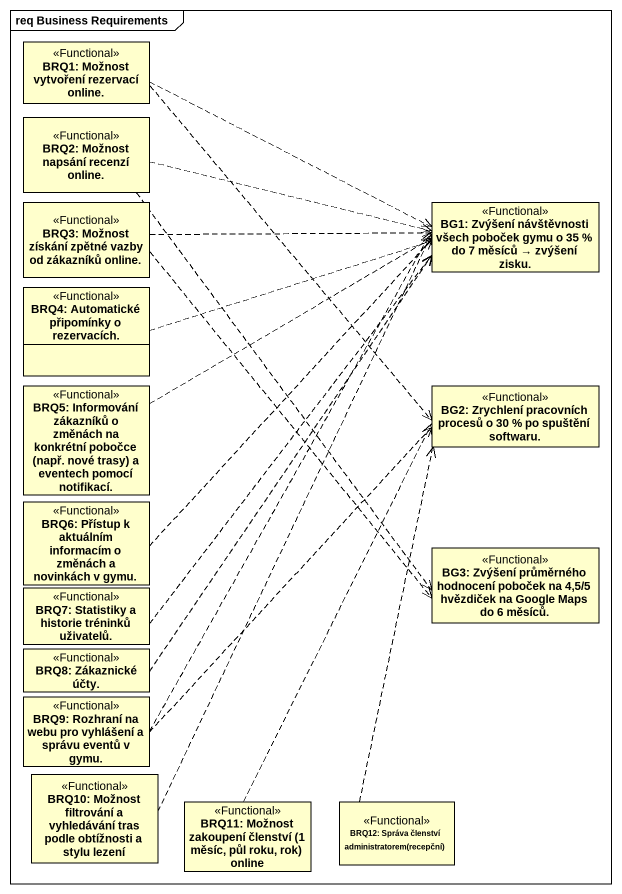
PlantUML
@startuml
mainframe req Business Requirements
hide circle
hide empty members
class "BRQ1: Možnost vytvoření rezervací online." as BRQ1_Možnost_vytvoření <<Functional>>
class "BRQ2: Možnost napsání recenzí online." as BRQ2_Možnost_napsání <<Functional>>
class "BRQ3: Možnost získání zpětné vazby od zákazníků online." as BRQ3_Možnost_získání_zpětné <<Functional>>
class "BG1: Zvýšení návštěvnosti všech poboček gymu o 35 % do 7 měsíců → zvýšení zisku." as BG1_Zvýšení_návštěvnosti <<Functional>>
class "BRQ4: Automatické připomínky o rezervacích." as BRQ4_Automatické_připomínky <<Functional>>
class "BRQ5: Informování zákazníků o změnách na konkrétní pobočce (např. nové trasy) a eventech pomocí notifikací." as BRQ5_Informování_zákazníků <<Functional>>
class "BG2: Zrychlení pracovních procesů o 30 % po spuštění softwaru." as BG2_Zrychlení_pracovních <<Functional>>
class "BRQ6: Přístup k aktuálním informacím o změnách a novinkách v gymu." as BRQ6_Přístup_k_aktuálním <<Functional>>
class "BG3: Zvýšení průměrného hodnocení poboček na 4,5/5 hvězdiček na Google Maps do 6 měsíců." as BG3_Zvýšení_průměrného <<Functional>>
class "BRQ7: Statistiky a historie tréninků uživatelů." as BRQ7_Statistiky_a_historie <<Functional>>
class "BRQ8: Zákaznické účty." as BRQ8_Zákaznické_účty <<Functional>>
class "BRQ9: Rozhraní na webu pro vyhlášení a správu eventů v gymu." as BRQ9_Rozhraní_na_webu_pro <<Functional>>
class "BRQ10: Možnost filtrování a vyhledávání tras podle obtížnosti a stylu lezení" as BRQ10_Možnost_filtrování_a <<Functional>>
class "BRQ11: Možnost zakoupení členství (1 měsíc, půl roku, rok) online" as BRQ11_Možnost_zakoupení <<Functional>>
class "BRQ12: Správa členství administratorem(recepční)" as BRQ12_Správa_členství <<Functional>>
BRQ1_Možnost_vytvoření .right.> BG1_Zvýšení_návštěvnosti
BRQ1_Možnost_vytvoření ..> BG2_Zrychlení_pracovních
BRQ2_Možnost_napsání .right.> BG1_Zvýšení_návštěvnosti
BRQ2_Možnost_napsání ..> BG3_Zvýšení_průměrného
BRQ3_Možnost_získání_zpětné .right.> BG1_Zvýšení_návštěvnosti
BRQ3_Možnost_získání_zpětné ..> BG3_Zvýšení_průměrného
BRQ4_Automatické_připomínky .right.> BG1_Zvýšení_návštěvnosti
BRQ5_Informování_zákazníků .right.> BG1_Zvýšení_návštěvnosti
BRQ6_Přístup_k_aktuálním .up.> BG1_Zvýšení_návštěvnosti
BRQ7_Statistiky_a_historie .up.> BG1_Zvýšení_návštěvnosti
BRQ8_Zákaznické_účty .up.> BG1_Zvýšení_návštěvnosti
BRQ9_Rozhraní_na_webu_pro .up.> BG1_Zvýšení_návštěvnosti
BRQ9_Rozhraní_na_webu_pro .up.> BG2_Zrychlení_pracovních
BRQ10_Možnost_filtrování_a .up.> BG1_Zvýšení_návštěvnosti
BRQ11_Možnost_zakoupení .up.> BG2_Zrychlení_pracovních
BRQ12_Správa_členství .up.> BG2_Zrychlení_pracovních
@enduml
